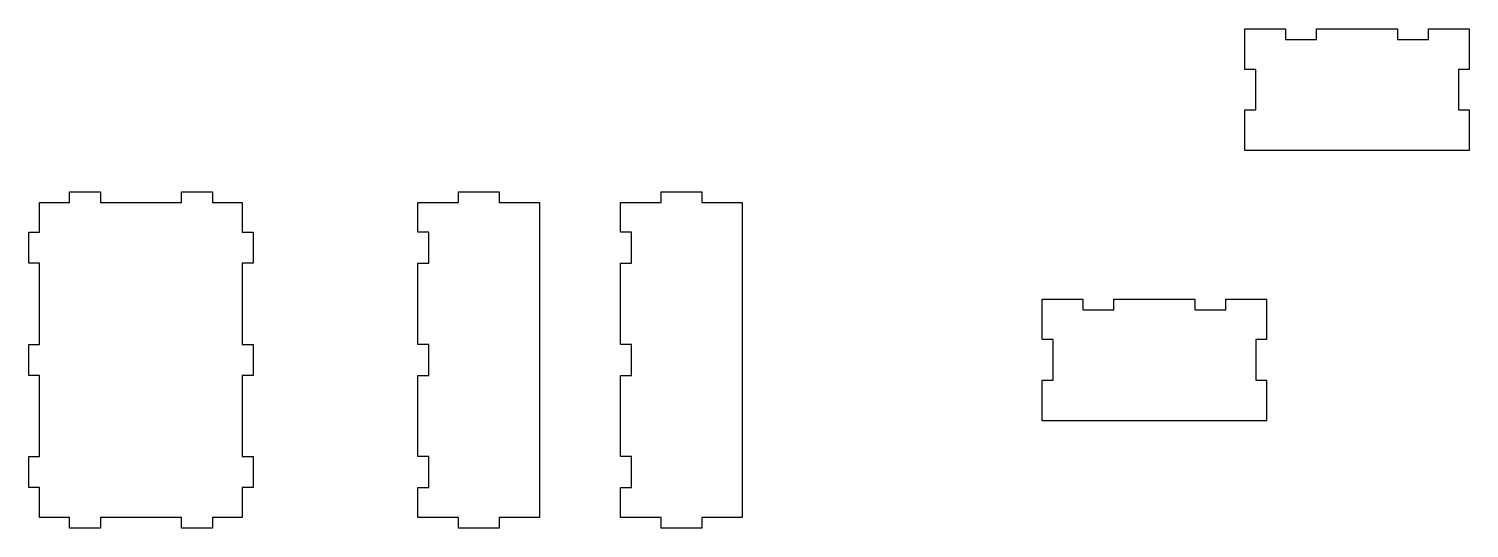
# Model space of a CAD drawing. Header units: millimetres. Extents: x -492 to 41, y -62 to 122.
import ezdxf

# ---------------------------------------------------------------- set-up
doc = ezdxf.new("R2010")
doc.units = ezdxf.units.MM
doc.layers.get('0').update_dxf_attribs({"linetype": 'CONTINUOUS'})

msp = doc.modelspace()

# ---------------------------------------------------------------- linework, layer by layer
for points in [[(15, 122.5), (15, 118.5), (26.5, 118.5), (26.5, 122.5), (41.5, 122.5), (41.5, 107.5), (37.5, 107.5), (37.5, 92.5), (41.5, 92.5), (41.5, 77.5), (-41.5, 77.5), (-41.5, 92.5), (-37.5, 92.5), (-37.5, 107.5), (-41.5, 107.5), (-41.5, 122.5), (-26.5, 122.5), (-26.5, 118.5), (-15, 118.5), (-15, 122.5)], [(-423.5, 62.25), (-423.5, 58.25), (-412.5, 58.25), (-412.5, 47.25), (-408.5, 47.25), (-408.5, 35.75), (-412.5, 35.75), (-412.5, 5.75), (-408.5, 5.75), (-408.5, -5.75), (-412.5, -5.75), (-412.5, -35.75), (-408.5, -35.75), (-408.5, -47.25), (-412.5, -47.25), (-412.5, -58.25), (-423.5, -58.25), (-423.5, -62.25), (-435, -62.25), (-435, -58.25), (-465, -58.25), (-465, -62.25), (-476.5, -62.25), (-476.5, -58.25), (-487.5, -58.25), (-487.5, -47.25), (-491.5, -47.25), (-491.5, -35.75), (-487.5, -35.75), (-487.5, -5.75), (-491.5, -5.75), (-491.5, 5.75), (-487.5, 5.75), (-487.5, 35.75), (-491.5, 35.75), (-491.5, 47.25), (-487.5, 47.25), (-487.5, 58.25), (-476.5, 58.25), (-476.5, 62.25), (-465, 62.25), (-465, 58.25), (-435, 58.25), (-435, 62.25)], [(-302.5, 58.25), (-302.5, -58.25), (-317.5, -58.25), (-317.5, -62.25), (-332.5, -62.25), (-332.5, -58.25), (-347.5, -58.25), (-347.5, -47.25), (-343.5, -47.25), (-343.5, -35.75), (-347.5, -35.75), (-347.5, -5.75), (-343.5, -5.75), (-343.5, 5.75), (-347.5, 5.75), (-347.5, 35.75), (-343.5, 35.75), (-343.5, 47.25), (-347.5, 47.25), (-347.5, 58.25), (-332.5, 58.25), (-332.5, 62.25), (-317.5, 62.25), (-317.5, 58.25)], [(-227.5, 58.25), (-227.5, -58.25), (-242.5, -58.25), (-242.5, -62.25), (-257.5, -62.25), (-257.5, -58.25), (-272.5, -58.25), (-272.5, -47.25), (-268.5, -47.25), (-268.5, -35.75), (-272.5, -35.75), (-272.5, -5.75), (-268.5, -5.75), (-268.5, 5.75), (-272.5, 5.75), (-272.5, 35.75), (-268.5, 35.75), (-268.5, 47.25), (-272.5, 47.25), (-272.5, 58.25), (-257.5, 58.25), (-257.5, 62.25), (-242.5, 62.25), (-242.5, 58.25)], [(-60, 22.5), (-60, 18.5), (-48.5, 18.5), (-48.5, 22.5), (-33.5, 22.5), (-33.5, 7.5), (-37.5, 7.5), (-37.5, -7.5), (-33.5, -7.5), (-33.5, -22.5), (-116.5, -22.5), (-116.5, -7.5), (-112.5, -7.5), (-112.5, 7.5), (-116.5, 7.5), (-116.5, 22.5), (-101.5, 22.5), (-101.5, 18.5), (-90, 18.5), (-90, 22.5)]]:
    msp.add_lwpolyline(points, close=True)

doc.saveas('drawing.dxf')
